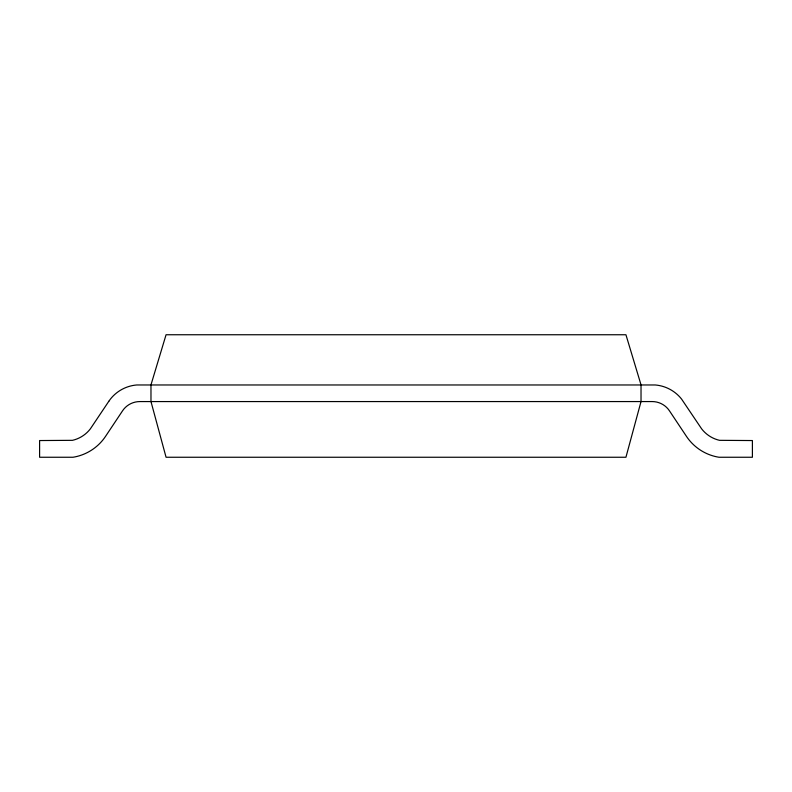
<?xml version="1.0" encoding="UTF-8"?>
<svg xmlns="http://www.w3.org/2000/svg" width="792" height="792" viewBox="0 0 792 792"><rect width="100%" height="100%" fill="white"/><g stroke="black" fill="none" stroke-linecap="round" stroke-linejoin="round"><path stroke-width="1.19" d="M641.025 401.564L625.937 457.251L166.063 457.251L150.975 401.564L150.975 384.863L166.063 334.749L625.937 334.749L641.025 384.863L641.025 401.564M108.811 401.297L90.377 428.838A31.561 31.561 0 0 1 72.488 440.332L39.6 440.55L39.6 457.251L73.013 457.251A48.282 48.282 0 0 0 105.554 436.342L122.532 410.84A20.79 20.79 0 0 1 139.838 401.574L652.163 401.564A20.79 20.79 0 0 1 669.468 410.84L686.446 436.342A48.282 48.282 0 0 0 718.987 457.251L752.4 457.251L752.4 440.55L719.512 440.332A31.561 31.561 0 0 1 701.623 428.838L681.585 399.089A37.511 37.511 0 0 0 655.231 384.971L136.769 384.971A37.511 37.511 0 0 0 110.415 399.089L108.811 401.297"/></g></svg>
